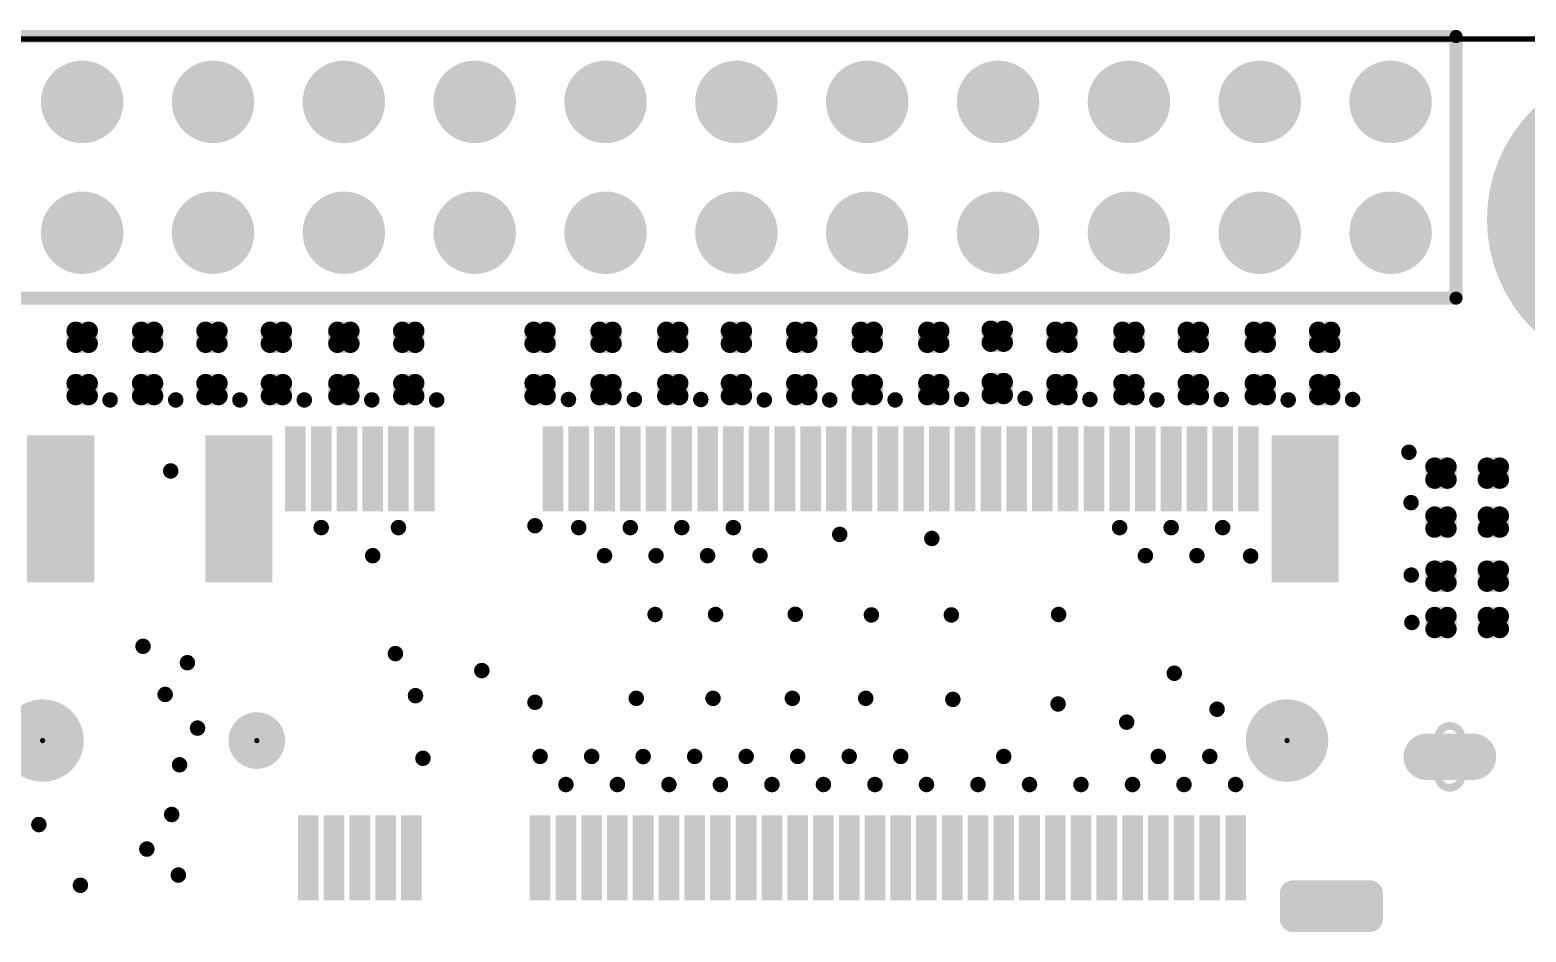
# Model space of a CAD drawing. Header units: millimetres. Extents: x 135.3 to 226.6, y 69.5 to 125.
# Drawn here: x 182.19 to 211.24, y 102.62 to 120.13 of the extents above; entities that cross this region are included whole.
import ezdxf

# ---------------------------------------------------------------- set-up
doc = ezdxf.new("R2010")
doc.units = ezdxf.units.MM
for name, color, linetype in [('Mechanical1', 6, 'Continuous'), ('Mechanical13', 56, 'Continuous'), ('PadHoleLayer', 156, 'Continuous'), ('TopSolder', 216, 'Continuous'), ('ViaHoleLayer', 16, 'Continuous')]:
    doc.layers.add(name, color=color, linetype=linetype)

# ---------------------------------------------------------------- blocks, each defined once
blk = doc.blocks.new('0402R_N_HIGHDENSITY_16')
at = {"layer": 'TopSolder', "const_width": 0.1778}
for points in [[(-0.7239, 0.127, 1), (-0.5461, 0.127, 1)], [(-0.4699, 0.127, 1), (-0.2921, 0.127, 1)], [(0.2921, 0.127, 1), (0.4699, 0.127, 1)], [(0.5461, 0.127, 1), (0.7239, 0.127, 1)], [(-0.7239, -0.127, 1), (-0.5461, -0.127, 1)], [(-0.4699, -0.127, 1), (-0.2921, -0.127, 1)], [(0.2921, -0.127, 1), (0.4699, -0.127, 1)], [(0.5461, -0.127, 1), (0.7239, -0.127, 1)]]:
    blk.add_lwpolyline(points, format="xyb", close=True, dxfattribs=at)
at = {"layer": 'TopSolder'}
for points in [[(-0.635, -0.3048), (-0.381, -0.3048), (-0.635, 0.3048), (-0.381, 0.3048)], [(0.381, -0.3048), (0.635, -0.3048), (0.381, 0.3048), (0.635, 0.3048)], [(-0.8128, -0.127), (-0.2032, -0.127), (-0.8128, 0.127), (-0.2032, 0.127)], [(0.2032, -0.127), (0.8128, -0.127), (0.2032, 0.127), (0.8128, 0.127)]]:
    blk.add_solid(points, dxfattribs=at)
blk = doc.blocks.new('0402R_N_HIGHDENSITY_19')
at = {"layer": 'TopSolder', "const_width": 0.1778}
for points in [[(-0.7239, 0.127, 1), (-0.5461, 0.127, 1)], [(-0.4699, 0.127, 1), (-0.2921, 0.127, 1)], [(0.2921, 0.127, 1), (0.4699, 0.127, 1)], [(0.5461, 0.127, 1), (0.7239, 0.127, 1)], [(-0.7239, -0.127, 1), (-0.5461, -0.127, 1)], [(-0.4699, -0.127, 1), (-0.2921, -0.127, 1)], [(0.2921, -0.127, 1), (0.4699, -0.127, 1)], [(0.5461, -0.127, 1), (0.7239, -0.127, 1)]]:
    blk.add_lwpolyline(points, format="xyb", close=True, dxfattribs=at)
at = {"layer": 'TopSolder'}
for points in [[(-0.635, -0.3048), (-0.381, -0.3048), (-0.635, 0.3048), (-0.381, 0.3048)], [(0.381, -0.3048), (0.635, -0.3048), (0.381, 0.3048), (0.635, 0.3048)], [(-0.8128, -0.127), (-0.2032, -0.127), (-0.8128, 0.127), (-0.2032, 0.127)], [(0.2032, -0.127), (0.8128, -0.127), (0.2032, 0.127), (0.8128, 0.127)]]:
    blk.add_solid(points, dxfattribs=at)
blk = doc.blocks.new('0402R_N_HIGHDENSITY_20')
at = {"layer": 'TopSolder', "const_width": 0.1778}
for points in [[(-0.7239, 0.127, 1), (-0.5461, 0.127, 1)], [(-0.4699, 0.127, 1), (-0.2921, 0.127, 1)], [(0.2921, 0.127, 1), (0.4699, 0.127, 1)], [(0.5461, 0.127, 1), (0.7239, 0.127, 1)], [(-0.7239, -0.127, 1), (-0.5461, -0.127, 1)], [(-0.4699, -0.127, 1), (-0.2921, -0.127, 1)], [(0.2921, -0.127, 1), (0.4699, -0.127, 1)], [(0.5461, -0.127, 1), (0.7239, -0.127, 1)]]:
    blk.add_lwpolyline(points, format="xyb", close=True, dxfattribs=at)
at = {"layer": 'TopSolder'}
for points in [[(-0.635, -0.3048), (-0.381, -0.3048), (-0.635, 0.3048), (-0.381, 0.3048)], [(0.381, -0.3048), (0.635, -0.3048), (0.381, 0.3048), (0.635, 0.3048)], [(-0.8128, -0.127), (-0.2032, -0.127), (-0.8128, 0.127), (-0.2032, 0.127)], [(0.2032, -0.127), (0.8128, -0.127), (0.2032, 0.127), (0.8128, 0.127)]]:
    blk.add_solid(points, dxfattribs=at)
blk = doc.blocks.new('0402R_N_HIGHDENSITY_22')
at = {"layer": 'TopSolder', "const_width": 0.1778}
for points in [[(-0.7239, 0.127, 1), (-0.5461, 0.127, 1)], [(-0.4699, 0.127, 1), (-0.2921, 0.127, 1)], [(0.2921, 0.127, 1), (0.4699, 0.127, 1)], [(0.5461, 0.127, 1), (0.7239, 0.127, 1)], [(-0.7239, -0.127, 1), (-0.5461, -0.127, 1)], [(-0.4699, -0.127, 1), (-0.2921, -0.127, 1)], [(0.2921, -0.127, 1), (0.4699, -0.127, 1)], [(0.5461, -0.127, 1), (0.7239, -0.127, 1)]]:
    blk.add_lwpolyline(points, format="xyb", close=True, dxfattribs=at)
at = {"layer": 'TopSolder'}
for points in [[(-0.635, -0.3048), (-0.381, -0.3048), (-0.635, 0.3048), (-0.381, 0.3048)], [(0.381, -0.3048), (0.635, -0.3048), (0.381, 0.3048), (0.635, 0.3048)], [(-0.8128, -0.127), (-0.2032, -0.127), (-0.8128, 0.127), (-0.2032, 0.127)], [(0.2032, -0.127), (0.8128, -0.127), (0.2032, 0.127), (0.8128, 0.127)]]:
    blk.add_solid(points, dxfattribs=at)
blk = doc.blocks.new('0402R_N_HIGHDENSITY_23')
at = {"layer": 'TopSolder', "const_width": 0.1778}
for points in [[(-0.7239, 0.127, 1), (-0.5461, 0.127, 1)], [(-0.4699, 0.127, 1), (-0.2921, 0.127, 1)], [(0.2921, 0.127, 1), (0.4699, 0.127, 1)], [(0.5461, 0.127, 1), (0.7239, 0.127, 1)], [(-0.7239, -0.127, 1), (-0.5461, -0.127, 1)], [(-0.4699, -0.127, 1), (-0.2921, -0.127, 1)], [(0.2921, -0.127, 1), (0.4699, -0.127, 1)], [(0.5461, -0.127, 1), (0.7239, -0.127, 1)]]:
    blk.add_lwpolyline(points, format="xyb", close=True, dxfattribs=at)
at = {"layer": 'TopSolder'}
for points in [[(-0.635, -0.3048), (-0.381, -0.3048), (-0.635, 0.3048), (-0.381, 0.3048)], [(0.381, -0.3048), (0.635, -0.3048), (0.381, 0.3048), (0.635, 0.3048)], [(-0.8128, -0.127), (-0.2032, -0.127), (-0.8128, 0.127), (-0.2032, 0.127)], [(0.2032, -0.127), (0.8128, -0.127), (0.2032, 0.127), (0.8128, 0.127)]]:
    blk.add_solid(points, dxfattribs=at)
blk = doc.blocks.new('0402R_N_HIGHDENSITY_24')
at = {"layer": 'TopSolder', "const_width": 0.1778}
for points in [[(-0.7239, 0.127, 1), (-0.5461, 0.127, 1)], [(-0.4699, 0.127, 1), (-0.2921, 0.127, 1)], [(0.2921, 0.127, 1), (0.4699, 0.127, 1)], [(0.5461, 0.127, 1), (0.7239, 0.127, 1)], [(-0.7239, -0.127, 1), (-0.5461, -0.127, 1)], [(-0.4699, -0.127, 1), (-0.2921, -0.127, 1)], [(0.2921, -0.127, 1), (0.4699, -0.127, 1)], [(0.5461, -0.127, 1), (0.7239, -0.127, 1)]]:
    blk.add_lwpolyline(points, format="xyb", close=True, dxfattribs=at)
at = {"layer": 'TopSolder'}
for points in [[(-0.635, -0.3048), (-0.381, -0.3048), (-0.635, 0.3048), (-0.381, 0.3048)], [(0.381, -0.3048), (0.635, -0.3048), (0.381, 0.3048), (0.635, 0.3048)], [(-0.8128, -0.127), (-0.2032, -0.127), (-0.8128, 0.127), (-0.2032, 0.127)], [(0.2032, -0.127), (0.8128, -0.127), (0.2032, 0.127), (0.8128, 0.127)]]:
    blk.add_solid(points, dxfattribs=at)
blk = doc.blocks.new('0402R_N_HIGHDENSITY_27')
at = {"layer": 'TopSolder', "const_width": 0.1778}
for points in [[(-0.7239, 0.127, 1), (-0.5461, 0.127, 1)], [(-0.4699, 0.127, 1), (-0.2921, 0.127, 1)], [(0.2921, 0.127, 1), (0.4699, 0.127, 1)], [(0.5461, 0.127, 1), (0.7239, 0.127, 1)], [(-0.7239, -0.127, 1), (-0.5461, -0.127, 1)], [(-0.4699, -0.127, 1), (-0.2921, -0.127, 1)], [(0.2921, -0.127, 1), (0.4699, -0.127, 1)], [(0.5461, -0.127, 1), (0.7239, -0.127, 1)]]:
    blk.add_lwpolyline(points, format="xyb", close=True, dxfattribs=at)
at = {"layer": 'TopSolder'}
for points in [[(-0.635, -0.3048), (-0.381, -0.3048), (-0.635, 0.3048), (-0.381, 0.3048)], [(0.381, -0.3048), (0.635, -0.3048), (0.381, 0.3048), (0.635, 0.3048)], [(-0.8128, -0.127), (-0.2032, -0.127), (-0.8128, 0.127), (-0.2032, 0.127)], [(0.2032, -0.127), (0.8128, -0.127), (0.2032, 0.127), (0.8128, 0.127)]]:
    blk.add_solid(points, dxfattribs=at)
blk = doc.blocks.new('0402R_N_HIGHDENSITY_47')
at = {"layer": 'TopSolder', "const_width": 0.1778}
for points in [[(-0.7239, 0.127, 1), (-0.5461, 0.127, 1)], [(-0.4699, 0.127, 1), (-0.2921, 0.127, 1)], [(0.2921, 0.127, 1), (0.4699, 0.127, 1)], [(0.5461, 0.127, 1), (0.7239, 0.127, 1)], [(-0.7239, -0.127, 1), (-0.5461, -0.127, 1)], [(-0.4699, -0.127, 1), (-0.2921, -0.127, 1)], [(0.2921, -0.127, 1), (0.4699, -0.127, 1)], [(0.5461, -0.127, 1), (0.7239, -0.127, 1)]]:
    blk.add_lwpolyline(points, format="xyb", close=True, dxfattribs=at)
at = {"layer": 'TopSolder'}
for points in [[(-0.635, -0.3048), (-0.381, -0.3048), (-0.635, 0.3048), (-0.381, 0.3048)], [(0.381, -0.3048), (0.635, -0.3048), (0.381, 0.3048), (0.635, 0.3048)], [(-0.8128, -0.127), (-0.2032, -0.127), (-0.8128, 0.127), (-0.2032, 0.127)], [(0.2032, -0.127), (0.8128, -0.127), (0.2032, 0.127), (0.8128, 0.127)]]:
    blk.add_solid(points, dxfattribs=at)
blk = doc.blocks.new('0402R_N_HIGHDENSITY_48')
at = {"layer": 'TopSolder', "const_width": 0.1778}
for points in [[(-0.7239, 0.127, 1), (-0.5461, 0.127, 1)], [(-0.4699, 0.127, 1), (-0.2921, 0.127, 1)], [(0.2921, 0.127, 1), (0.4699, 0.127, 1)], [(0.5461, 0.127, 1), (0.7239, 0.127, 1)], [(-0.7239, -0.127, 1), (-0.5461, -0.127, 1)], [(-0.4699, -0.127, 1), (-0.2921, -0.127, 1)], [(0.2921, -0.127, 1), (0.4699, -0.127, 1)], [(0.5461, -0.127, 1), (0.7239, -0.127, 1)]]:
    blk.add_lwpolyline(points, format="xyb", close=True, dxfattribs=at)
at = {"layer": 'TopSolder'}
for points in [[(-0.635, -0.3048), (-0.381, -0.3048), (-0.635, 0.3048), (-0.381, 0.3048)], [(0.381, -0.3048), (0.635, -0.3048), (0.381, 0.3048), (0.635, 0.3048)], [(-0.8128, -0.127), (-0.2032, -0.127), (-0.8128, 0.127), (-0.2032, 0.127)], [(0.2032, -0.127), (0.8128, -0.127), (0.2032, 0.127), (0.8128, 0.127)]]:
    blk.add_solid(points, dxfattribs=at)
blk = doc.blocks.new('0402R_N_HIGHDENSITY_54')
at = {"layer": 'TopSolder', "const_width": 0.1778}
for points in [[(-0.7239, 0.127, 1), (-0.5461, 0.127, 1)], [(-0.4699, 0.127, 1), (-0.2921, 0.127, 1)], [(0.2921, 0.127, 1), (0.4699, 0.127, 1)], [(0.5461, 0.127, 1), (0.7239, 0.127, 1)], [(-0.7239, -0.127, 1), (-0.5461, -0.127, 1)], [(-0.4699, -0.127, 1), (-0.2921, -0.127, 1)], [(0.2921, -0.127, 1), (0.4699, -0.127, 1)], [(0.5461, -0.127, 1), (0.7239, -0.127, 1)]]:
    blk.add_lwpolyline(points, format="xyb", close=True, dxfattribs=at)
at = {"layer": 'TopSolder'}
for points in [[(-0.635, -0.3048), (-0.381, -0.3048), (-0.635, 0.3048), (-0.381, 0.3048)], [(0.381, -0.3048), (0.635, -0.3048), (0.381, 0.3048), (0.635, 0.3048)], [(-0.8128, -0.127), (-0.2032, -0.127), (-0.8128, 0.127), (-0.2032, 0.127)], [(0.2032, -0.127), (0.8128, -0.127), (0.2032, 0.127), (0.8128, 0.127)]]:
    blk.add_solid(points, dxfattribs=at)
blk = doc.blocks.new('0402R_N_HIGHDENSITY_55')
at = {"layer": 'TopSolder', "const_width": 0.1778}
for points in [[(-0.7239, 0.127, 1), (-0.5461, 0.127, 1)], [(-0.4699, 0.127, 1), (-0.2921, 0.127, 1)], [(0.2921, 0.127, 1), (0.4699, 0.127, 1)], [(0.5461, 0.127, 1), (0.7239, 0.127, 1)], [(-0.7239, -0.127, 1), (-0.5461, -0.127, 1)], [(-0.4699, -0.127, 1), (-0.2921, -0.127, 1)], [(0.2921, -0.127, 1), (0.4699, -0.127, 1)], [(0.5461, -0.127, 1), (0.7239, -0.127, 1)]]:
    blk.add_lwpolyline(points, format="xyb", close=True, dxfattribs=at)
at = {"layer": 'TopSolder'}
for points in [[(-0.635, -0.3048), (-0.381, -0.3048), (-0.635, 0.3048), (-0.381, 0.3048)], [(0.381, -0.3048), (0.635, -0.3048), (0.381, 0.3048), (0.635, 0.3048)], [(-0.8128, -0.127), (-0.2032, -0.127), (-0.8128, 0.127), (-0.2032, 0.127)], [(0.2032, -0.127), (0.8128, -0.127), (0.2032, 0.127), (0.8128, 0.127)]]:
    blk.add_solid(points, dxfattribs=at)
blk = doc.blocks.new('0402R_N_HIGHDENSITY_56')
at = {"layer": 'TopSolder', "const_width": 0.1778}
for points in [[(-0.7239, 0.127, 1), (-0.5461, 0.127, 1)], [(-0.4699, 0.127, 1), (-0.2921, 0.127, 1)], [(0.2921, 0.127, 1), (0.4699, 0.127, 1)], [(0.5461, 0.127, 1), (0.7239, 0.127, 1)], [(-0.7239, -0.127, 1), (-0.5461, -0.127, 1)], [(-0.4699, -0.127, 1), (-0.2921, -0.127, 1)], [(0.2921, -0.127, 1), (0.4699, -0.127, 1)], [(0.5461, -0.127, 1), (0.7239, -0.127, 1)]]:
    blk.add_lwpolyline(points, format="xyb", close=True, dxfattribs=at)
at = {"layer": 'TopSolder'}
for points in [[(-0.635, -0.3048), (-0.381, -0.3048), (-0.635, 0.3048), (-0.381, 0.3048)], [(0.381, -0.3048), (0.635, -0.3048), (0.381, 0.3048), (0.635, 0.3048)], [(-0.8128, -0.127), (-0.2032, -0.127), (-0.8128, 0.127), (-0.2032, 0.127)], [(0.2032, -0.127), (0.8128, -0.127), (0.2032, 0.127), (0.8128, 0.127)]]:
    blk.add_solid(points, dxfattribs=at)
blk = doc.blocks.new('0402R_N_HIGHDENSITY_57')
at = {"layer": 'TopSolder', "const_width": 0.1778}
for points in [[(-0.7239, 0.127, 1), (-0.5461, 0.127, 1)], [(-0.4699, 0.127, 1), (-0.2921, 0.127, 1)], [(0.2921, 0.127, 1), (0.4699, 0.127, 1)], [(0.5461, 0.127, 1), (0.7239, 0.127, 1)], [(-0.7239, -0.127, 1), (-0.5461, -0.127, 1)], [(-0.4699, -0.127, 1), (-0.2921, -0.127, 1)], [(0.2921, -0.127, 1), (0.4699, -0.127, 1)], [(0.5461, -0.127, 1), (0.7239, -0.127, 1)]]:
    blk.add_lwpolyline(points, format="xyb", close=True, dxfattribs=at)
at = {"layer": 'TopSolder'}
for points in [[(-0.635, -0.3048), (-0.381, -0.3048), (-0.635, 0.3048), (-0.381, 0.3048)], [(0.381, -0.3048), (0.635, -0.3048), (0.381, 0.3048), (0.635, 0.3048)], [(-0.8128, -0.127), (-0.2032, -0.127), (-0.8128, 0.127), (-0.2032, 0.127)], [(0.2032, -0.127), (0.8128, -0.127), (0.2032, 0.127), (0.8128, 0.127)]]:
    blk.add_solid(points, dxfattribs=at)
blk = doc.blocks.new('0402R_N_HIGHDENSITY_58')
at = {"layer": 'TopSolder', "const_width": 0.1778}
for points in [[(-0.7239, 0.127, 1), (-0.5461, 0.127, 1)], [(-0.4699, 0.127, 1), (-0.2921, 0.127, 1)], [(0.2921, 0.127, 1), (0.4699, 0.127, 1)], [(0.5461, 0.127, 1), (0.7239, 0.127, 1)], [(-0.7239, -0.127, 1), (-0.5461, -0.127, 1)], [(-0.4699, -0.127, 1), (-0.2921, -0.127, 1)], [(0.2921, -0.127, 1), (0.4699, -0.127, 1)], [(0.5461, -0.127, 1), (0.7239, -0.127, 1)]]:
    blk.add_lwpolyline(points, format="xyb", close=True, dxfattribs=at)
at = {"layer": 'TopSolder'}
for points in [[(-0.635, -0.3048), (-0.381, -0.3048), (-0.635, 0.3048), (-0.381, 0.3048)], [(0.381, -0.3048), (0.635, -0.3048), (0.381, 0.3048), (0.635, 0.3048)], [(-0.8128, -0.127), (-0.2032, -0.127), (-0.8128, 0.127), (-0.2032, 0.127)], [(0.2032, -0.127), (0.8128, -0.127), (0.2032, 0.127), (0.8128, 0.127)]]:
    blk.add_solid(points, dxfattribs=at)
blk = doc.blocks.new('0402R_N_HIGHDENSITY_59')
at = {"layer": 'TopSolder', "const_width": 0.1778}
for points in [[(-0.7239, 0.127, 1), (-0.5461, 0.127, 1)], [(-0.4699, 0.127, 1), (-0.2921, 0.127, 1)], [(0.2921, 0.127, 1), (0.4699, 0.127, 1)], [(0.5461, 0.127, 1), (0.7239, 0.127, 1)], [(-0.7239, -0.127, 1), (-0.5461, -0.127, 1)], [(-0.4699, -0.127, 1), (-0.2921, -0.127, 1)], [(0.2921, -0.127, 1), (0.4699, -0.127, 1)], [(0.5461, -0.127, 1), (0.7239, -0.127, 1)]]:
    blk.add_lwpolyline(points, format="xyb", close=True, dxfattribs=at)
at = {"layer": 'TopSolder'}
for points in [[(-0.635, -0.3048), (-0.381, -0.3048), (-0.635, 0.3048), (-0.381, 0.3048)], [(0.381, -0.3048), (0.635, -0.3048), (0.381, 0.3048), (0.635, 0.3048)], [(-0.8128, -0.127), (-0.2032, -0.127), (-0.8128, 0.127), (-0.2032, 0.127)], [(0.2032, -0.127), (0.8128, -0.127), (0.2032, 0.127), (0.8128, 0.127)]]:
    blk.add_solid(points, dxfattribs=at)
blk = doc.blocks.new('0402R_N_HIGHDENSITY_71')
at = {"layer": 'TopSolder', "const_width": 0.1778}
for points in [[(-0.7239, 0.127, 1), (-0.5461, 0.127, 1)], [(-0.4699, 0.127, 1), (-0.2921, 0.127, 1)], [(0.2921, 0.127, 1), (0.4699, 0.127, 1)], [(0.5461, 0.127, 1), (0.7239, 0.127, 1)], [(-0.7239, -0.127, 1), (-0.5461, -0.127, 1)], [(-0.4699, -0.127, 1), (-0.2921, -0.127, 1)], [(0.2921, -0.127, 1), (0.4699, -0.127, 1)], [(0.5461, -0.127, 1), (0.7239, -0.127, 1)]]:
    blk.add_lwpolyline(points, format="xyb", close=True, dxfattribs=at)
at = {"layer": 'TopSolder'}
for points in [[(-0.635, -0.3048), (-0.381, -0.3048), (-0.635, 0.3048), (-0.381, 0.3048)], [(0.381, -0.3048), (0.635, -0.3048), (0.381, 0.3048), (0.635, 0.3048)], [(-0.8128, -0.127), (-0.2032, -0.127), (-0.8128, 0.127), (-0.2032, 0.127)], [(0.2032, -0.127), (0.8128, -0.127), (0.2032, 0.127), (0.8128, 0.127)]]:
    blk.add_solid(points, dxfattribs=at)
blk = doc.blocks.new('0402R_N_HIGHDENSITY_72')
at = {"layer": 'TopSolder', "const_width": 0.1778}
for points in [[(-0.7239, 0.127, 1), (-0.5461, 0.127, 1)], [(-0.4699, 0.127, 1), (-0.2921, 0.127, 1)], [(0.2921, 0.127, 1), (0.4699, 0.127, 1)], [(0.5461, 0.127, 1), (0.7239, 0.127, 1)], [(-0.7239, -0.127, 1), (-0.5461, -0.127, 1)], [(-0.4699, -0.127, 1), (-0.2921, -0.127, 1)], [(0.2921, -0.127, 1), (0.4699, -0.127, 1)], [(0.5461, -0.127, 1), (0.7239, -0.127, 1)]]:
    blk.add_lwpolyline(points, format="xyb", close=True, dxfattribs=at)
at = {"layer": 'TopSolder'}
for points in [[(-0.635, -0.3048), (-0.381, -0.3048), (-0.635, 0.3048), (-0.381, 0.3048)], [(0.381, -0.3048), (0.635, -0.3048), (0.381, 0.3048), (0.635, 0.3048)], [(-0.8128, -0.127), (-0.2032, -0.127), (-0.8128, 0.127), (-0.2032, 0.127)], [(0.2032, -0.127), (0.8128, -0.127), (0.2032, 0.127), (0.8128, 0.127)]]:
    blk.add_solid(points, dxfattribs=at)
blk = doc.blocks.new('0402R_N_HIGHDENSITY_73')
at = {"layer": 'TopSolder', "const_width": 0.1778}
for points in [[(-0.7239, 0.127, 1), (-0.5461, 0.127, 1)], [(-0.4699, 0.127, 1), (-0.2921, 0.127, 1)], [(0.2921, 0.127, 1), (0.4699, 0.127, 1)], [(0.5461, 0.127, 1), (0.7239, 0.127, 1)], [(-0.7239, -0.127, 1), (-0.5461, -0.127, 1)], [(-0.4699, -0.127, 1), (-0.2921, -0.127, 1)], [(0.2921, -0.127, 1), (0.4699, -0.127, 1)], [(0.5461, -0.127, 1), (0.7239, -0.127, 1)]]:
    blk.add_lwpolyline(points, format="xyb", close=True, dxfattribs=at)
at = {"layer": 'TopSolder'}
for points in [[(-0.635, -0.3048), (-0.381, -0.3048), (-0.635, 0.3048), (-0.381, 0.3048)], [(0.381, -0.3048), (0.635, -0.3048), (0.381, 0.3048), (0.635, 0.3048)], [(-0.8128, -0.127), (-0.2032, -0.127), (-0.8128, 0.127), (-0.2032, 0.127)], [(0.2032, -0.127), (0.8128, -0.127), (0.2032, 0.127), (0.8128, 0.127)]]:
    blk.add_solid(points, dxfattribs=at)
blk = doc.blocks.new('0402R_N_HIGHDENSITY_74')
at = {"layer": 'TopSolder', "const_width": 0.1778}
for points in [[(-0.7239, 0.127, 1), (-0.5461, 0.127, 1)], [(-0.4699, 0.127, 1), (-0.2921, 0.127, 1)], [(0.2921, 0.127, 1), (0.4699, 0.127, 1)], [(0.5461, 0.127, 1), (0.7239, 0.127, 1)], [(-0.7239, -0.127, 1), (-0.5461, -0.127, 1)], [(-0.4699, -0.127, 1), (-0.2921, -0.127, 1)], [(0.2921, -0.127, 1), (0.4699, -0.127, 1)], [(0.5461, -0.127, 1), (0.7239, -0.127, 1)]]:
    blk.add_lwpolyline(points, format="xyb", close=True, dxfattribs=at)
at = {"layer": 'TopSolder'}
for points in [[(-0.635, -0.3048), (-0.381, -0.3048), (-0.635, 0.3048), (-0.381, 0.3048)], [(0.381, -0.3048), (0.635, -0.3048), (0.381, 0.3048), (0.635, 0.3048)], [(-0.8128, -0.127), (-0.2032, -0.127), (-0.8128, 0.127), (-0.2032, 0.127)], [(0.2032, -0.127), (0.8128, -0.127), (0.2032, 0.127), (0.8128, 0.127)]]:
    blk.add_solid(points, dxfattribs=at)
blk = doc.blocks.new('0402R_N_HIGHDENSITY_75')
at = {"layer": 'TopSolder', "const_width": 0.1778}
for points in [[(-0.7239, 0.127, 1), (-0.5461, 0.127, 1)], [(-0.4699, 0.127, 1), (-0.2921, 0.127, 1)], [(0.2921, 0.127, 1), (0.4699, 0.127, 1)], [(0.5461, 0.127, 1), (0.7239, 0.127, 1)], [(-0.7239, -0.127, 1), (-0.5461, -0.127, 1)], [(-0.4699, -0.127, 1), (-0.2921, -0.127, 1)], [(0.2921, -0.127, 1), (0.4699, -0.127, 1)], [(0.5461, -0.127, 1), (0.7239, -0.127, 1)]]:
    blk.add_lwpolyline(points, format="xyb", close=True, dxfattribs=at)
at = {"layer": 'TopSolder'}
for points in [[(-0.635, -0.3048), (-0.381, -0.3048), (-0.635, 0.3048), (-0.381, 0.3048)], [(0.381, -0.3048), (0.635, -0.3048), (0.381, 0.3048), (0.635, 0.3048)], [(-0.8128, -0.127), (-0.2032, -0.127), (-0.8128, 0.127), (-0.2032, 0.127)], [(0.2032, -0.127), (0.8128, -0.127), (0.2032, 0.127), (0.8128, 0.127)]]:
    blk.add_solid(points, dxfattribs=at)
blk = doc.blocks.new('0402R_N_HIGHDENSITY_76')
at = {"layer": 'TopSolder', "const_width": 0.1778}
for points in [[(-0.7239, 0.127, 1), (-0.5461, 0.127, 1)], [(-0.4699, 0.127, 1), (-0.2921, 0.127, 1)], [(0.2921, 0.127, 1), (0.4699, 0.127, 1)], [(0.5461, 0.127, 1), (0.7239, 0.127, 1)], [(-0.7239, -0.127, 1), (-0.5461, -0.127, 1)], [(-0.4699, -0.127, 1), (-0.2921, -0.127, 1)], [(0.2921, -0.127, 1), (0.4699, -0.127, 1)], [(0.5461, -0.127, 1), (0.7239, -0.127, 1)]]:
    blk.add_lwpolyline(points, format="xyb", close=True, dxfattribs=at)
at = {"layer": 'TopSolder'}
for points in [[(-0.635, -0.3048), (-0.381, -0.3048), (-0.635, 0.3048), (-0.381, 0.3048)], [(0.381, -0.3048), (0.635, -0.3048), (0.381, 0.3048), (0.635, 0.3048)], [(-0.8128, -0.127), (-0.2032, -0.127), (-0.8128, 0.127), (-0.2032, 0.127)], [(0.2032, -0.127), (0.8128, -0.127), (0.2032, 0.127), (0.8128, 0.127)]]:
    blk.add_solid(points, dxfattribs=at)
blk = doc.blocks.new('USB_A_SMD_DIP_4PIN_L10_0_H6_3_N_111')
at = {"layer": 'PadHoleLayer', "const_width": 0.15}
for points in [[(-6.025, -1.905), (-6.775, -1.905, -1), (-6.775, -1.455), (-6.025, -1.455, -1)], [(6.775, -1.905), (6.025, -1.905, -1), (6.025, -1.455), (6.775, -1.455, -1)], [(-6.025, -7.905), (-6.775, -7.905, -1), (-6.775, -7.455), (-6.025, -7.455, -1)], [(6.775, -7.905), (6.025, -7.905, -1), (6.025, -7.455), (6.775, -7.455, -1)]]:
    blk.add_lwpolyline(points, format="xyb", close=True, dxfattribs=at)
at = {"layer": 'PadHoleLayer'}
for points in [[(-6.4, -1.68), (-6.4, -1.68, -1), (-6.4, -1.68), (-6.4, -1.68, -1)], [(6.4, -1.68), (6.4, -1.68, -1), (6.4, -1.68), (6.4, -1.68, -1)], [(-6.4, -7.68), (-6.4, -7.68, -1), (-6.4, -7.68), (-6.4, -7.68, -1)], [(6.4, -7.68), (6.4, -7.68, -1), (6.4, -7.68), (6.4, -7.68, -1)]]:
    blk.add_lwpolyline(points, format="xyb", close=True, dxfattribs=at)
at = {"layer": 'TopSolder'}
for points, const_width in [([(-3.875, 1.37, 1), (-3.625, 1.37, 1)], 0.25), ([(-3.375, 1.37, 1), (-3.125, 1.37, 1)], 0.25), ([(-1.375, 1.37, 1), (-1.125, 1.37, 1)], 0.25), ([(-0.875, 1.37, 1), (-0.625, 1.37, 1)], 0.25), ([(0.625, 1.37, 1), (0.875, 1.37, 1)], 0.25), ([(1.125, 1.37, 1), (1.375, 1.37, 1)], 0.25), ([(3.125, 1.37, 1), (3.375, 1.37, 1)], 0.25), ([(3.625, 1.37, 1), (3.875, 1.37, 1)], 0.25), ([(-3.875, -0.13, 1), (-3.625, -0.13, 1)], 0.25), ([(-3.375, -0.13, 1), (-3.125, -0.13, 1)], 0.25), ([(-1.375, -0.13, 1), (-1.125, -0.13, 1)], 0.25), ([(-0.875, -0.13, 1), (-0.625, -0.13, 1)], 0.25), ([(0.625, -0.13, 1), (0.875, -0.13, 1)], 0.25), ([(1.125, -0.13, 1), (1.375, -0.13, 1)], 0.25), ([(3.125, -0.13, 1), (3.375, -0.13, 1)], 0.25), ([(3.625, -0.13, 1), (3.875, -0.13, 1)], 0.25), ([(-6.625, -1.23, 1), (-6.175, -1.23, 1)], 0.45), ([(6.175, -1.23, 1), (6.625, -1.23, 1)], 0.45), ([(-6.625, -2.13, 1), (-6.175, -2.13, 1)], 0.45), ([(6.175, -2.13, 1), (6.625, -2.13, 1)], 0.45), ([(-6.625, -7.23, 1), (-6.175, -7.23, 1)], 0.45), ([(6.175, -7.23, 1), (6.625, -7.23, 1)], 0.45), ([(-6.625, -8.13, 1), (-6.175, -8.13, 1)], 0.45), ([(6.175, -8.13, 1), (6.625, -8.13, 1)], 0.45)]:
    blk.add_lwpolyline(points, format="xyb", close=True, dxfattribs=dict(at, const_width=const_width))
at = {"layer": 'TopSolder', "const_width": 0.9}
for points in [[(-6.4, -1.23), (-6.4, -2.13)], [(6.4, -1.23), (6.4, -2.13)], [(-6.4, -7.23), (-6.4, -8.13)], [(6.4, -7.23), (6.4, -8.13)]]:
    blk.add_lwpolyline(points, dxfattribs=at)
at = {"layer": 'TopSolder'}
for points in [[(-3.75, -0.38), (-3.25, -0.38), (-3.75, 1.62), (-3.25, 1.62)], [(-1.25, -0.38), (-0.75, -0.38), (-1.25, 1.62), (-0.75, 1.62)], [(0.75, -0.38), (1.25, -0.38), (0.75, 1.62), (1.25, 1.62)], [(3.25, -0.38), (3.75, -0.38), (3.25, 1.62), (3.75, 1.62)], [(-4, -0.13), (-3, -0.13), (-4, 1.37), (-3, 1.37)], [(-1.5, -0.13), (-0.5, -0.13), (-1.5, 1.37), (-0.5, 1.37)], [(0.5, -0.13), (1.5, -0.13), (0.5, 1.37), (1.5, 1.37)], [(3, -0.13), (4, -0.13), (3, 1.37), (4, 1.37)]]:
    blk.add_solid(points, dxfattribs=at)
blk = doc.blocks.new('0402C_N_HIGHDENSITY_175')
at = {"layer": 'TopSolder', "const_width": 0.1778}
for points in [[(-0.7239, 0.127, 1), (-0.5461, 0.127, 1)], [(-0.4699, 0.127, 1), (-0.2921, 0.127, 1)], [(0.2921, 0.127, 1), (0.4699, 0.127, 1)], [(0.5461, 0.127, 1), (0.7239, 0.127, 1)], [(-0.7239, -0.127, 1), (-0.5461, -0.127, 1)], [(-0.4699, -0.127, 1), (-0.2921, -0.127, 1)], [(0.2921, -0.127, 1), (0.4699, -0.127, 1)], [(0.5461, -0.127, 1), (0.7239, -0.127, 1)]]:
    blk.add_lwpolyline(points, format="xyb", close=True, dxfattribs=at)
at = {"layer": 'TopSolder'}
for points in [[(-0.635, -0.3048), (-0.381, -0.3048), (-0.635, 0.3048), (-0.381, 0.3048)], [(0.381, -0.3048), (0.635, -0.3048), (0.381, 0.3048), (0.635, 0.3048)], [(-0.8128, -0.127), (-0.2032, -0.127), (-0.8128, 0.127), (-0.2032, 0.127)], [(0.2032, -0.127), (0.8128, -0.127), (0.2032, 0.127), (0.8128, 0.127)]]:
    blk.add_solid(points, dxfattribs=at)
blk = doc.blocks.new('0402C_N_HIGHDENSITY_176')
at = {"layer": 'TopSolder', "const_width": 0.1778}
for points in [[(-0.7239, 0.127, 1), (-0.5461, 0.127, 1)], [(-0.4699, 0.127, 1), (-0.2921, 0.127, 1)], [(0.2921, 0.127, 1), (0.4699, 0.127, 1)], [(0.5461, 0.127, 1), (0.7239, 0.127, 1)], [(-0.7239, -0.127, 1), (-0.5461, -0.127, 1)], [(-0.4699, -0.127, 1), (-0.2921, -0.127, 1)], [(0.2921, -0.127, 1), (0.4699, -0.127, 1)], [(0.5461, -0.127, 1), (0.7239, -0.127, 1)]]:
    blk.add_lwpolyline(points, format="xyb", close=True, dxfattribs=at)
at = {"layer": 'TopSolder'}
for points in [[(-0.635, -0.3048), (-0.381, -0.3048), (-0.635, 0.3048), (-0.381, 0.3048)], [(0.381, -0.3048), (0.635, -0.3048), (0.381, 0.3048), (0.635, 0.3048)], [(-0.8128, -0.127), (-0.2032, -0.127), (-0.8128, 0.127), (-0.2032, 0.127)], [(0.2032, -0.127), (0.8128, -0.127), (0.2032, 0.127), (0.8128, 0.127)]]:
    blk.add_solid(points, dxfattribs=at)
blk = doc.blocks.new('HEADER_20X2_2_54_DIP_195')
at = {"layer": 'Mechanical13', "const_width": 0.254}
for points in [[(-2.54, 25.4), (-2.54, -25.4)], [(2.54, 25.4), (2.54, -25.4)], [(2.54, -25.4), (-2.54, -25.4)]]:
    blk.add_lwpolyline(points, dxfattribs=at)
at = {"layer": 'Mechanical13', "const_width": 0.127}
for points in [[(-2.604, -25.4, 1), (-2.477, -25.4, 1)], [(-2.604, -25.4, 1), (-2.477, -25.4, 1)], [(2.476, -25.4, 1), (2.603, -25.4, 1)], [(2.476, -25.4, 1), (2.603, -25.4, 1)]]:
    blk.add_lwpolyline(points, format="xyb", close=True, dxfattribs=at)
at = {"layer": 'PadHoleLayer', "const_width": 0.45}
for points in [[(-1.495, 1.27, 1), (-1.045, 1.27, 1)], [(1.045, 1.27, 1), (1.495, 1.27, 1)], [(-1.495, -1.27, 1), (-1.045, -1.27, 1)], [(1.045, -1.27, 1), (1.495, -1.27, 1)], [(-1.495, -3.81, 1), (-1.045, -3.81, 1)], [(1.045, -3.81, 1), (1.495, -3.81, 1)], [(-1.495, -6.35, 1), (-1.045, -6.35, 1)], [(1.045, -6.35, 1), (1.495, -6.35, 1)], [(-1.495, -8.89, 1), (-1.045, -8.89, 1)], [(1.045, -8.89, 1), (1.495, -8.89, 1)], [(-1.495, -11.43, 1), (-1.045, -11.43, 1)], [(1.045, -11.43, 1), (1.495, -11.43, 1)], [(-1.495, -13.97, 1), (-1.045, -13.97, 1)], [(1.045, -13.97, 1), (1.495, -13.97, 1)], [(-1.495, -16.51, 1), (-1.045, -16.51, 1)], [(1.045, -16.51, 1), (1.495, -16.51, 1)], [(-1.495, -19.05, 1), (-1.045, -19.05, 1)], [(1.045, -19.05, 1), (1.495, -19.05, 1)], [(-1.495, -21.59, 1), (-1.045, -21.59, 1)], [(1.045, -21.59, 1), (1.495, -21.59, 1)], [(-1.495, -24.13, 1), (-1.045, -24.13, 1)], [(1.045, -24.13, 1), (1.495, -24.13, 1)]]:
    blk.add_lwpolyline(points, format="xyb", close=True, dxfattribs=at)
at = {"layer": 'TopSolder', "const_width": 0.801}
for points in [[(-1.67, 1.27, 1), (-0.87, 1.27, 1)], [(0.87, 1.27, 1), (1.67, 1.27, 1)], [(-1.67, -1.27, 1), (-0.87, -1.27, 1)], [(0.87, -1.27, 1), (1.67, -1.27, 1)], [(-1.67, -3.81, 1), (-0.87, -3.81, 1)], [(0.87, -3.81, 1), (1.67, -3.81, 1)], [(-1.67, -6.35, 1), (-0.87, -6.35, 1)], [(0.87, -6.35, 1), (1.67, -6.35, 1)], [(-1.67, -8.89, 1), (-0.87, -8.89, 1)], [(0.87, -8.89, 1), (1.67, -8.89, 1)], [(-1.67, -11.43, 1), (-0.87, -11.43, 1)], [(0.87, -11.43, 1), (1.67, -11.43, 1)], [(-1.67, -13.97, 1), (-0.87, -13.97, 1)], [(0.87, -13.97, 1), (1.67, -13.97, 1)], [(-1.67, -16.51, 1), (-0.87, -16.51, 1)], [(0.87, -16.51, 1), (1.67, -16.51, 1)], [(-1.67, -19.05, 1), (-0.87, -19.05, 1)], [(0.87, -19.05, 1), (1.67, -19.05, 1)], [(-1.67, -21.59, 1), (-0.87, -21.59, 1)], [(0.87, -21.59, 1), (1.67, -21.59, 1)], [(-1.67, -24.13, 1), (-0.87, -24.13, 1)], [(0.87, -24.13, 1), (1.67, -24.13, 1)]]:
    blk.add_lwpolyline(points, format="xyb", close=True, dxfattribs=at)
blk = doc.blocks.new('CON_M2_67P_B_KEY_FEMALE_199')
at = {"layer": 'PadHoleLayer'}
for points, const_width in [([(-10.4, 1.5, 1), (-9.6, 1.5, 1)], 0.8), ([(9.725, 1.5, 1), (10.275, 1.5, 1)], 0.55)]:
    blk.add_lwpolyline(points, format="xyb", close=True, dxfattribs=dict(at, const_width=const_width))
at = {"layer": 'TopSolder', "const_width": 0.0508}
for points in [[(-10.025, 1.5, 1), (-9.975, 1.5, 1)], [(9.975, 1.5, 1), (10.025, 1.5, 1)]]:
    blk.add_lwpolyline(points, format="xyb", close=True, dxfattribs=at)
at = {"layer": 'TopSolder'}
for points in [[(-8.799, 2.949), (-8.799, 4.601), (-9.201, 2.949), (-9.201, 4.601)], [(-8.299, 2.949), (-8.299, 4.601), (-8.701, 2.949), (-8.701, 4.601)], [(-7.799, 2.949), (-7.799, 4.601), (-8.201, 2.949), (-8.201, 4.601)], [(-7.299, 2.949), (-7.299, 4.601), (-7.701, 2.949), (-7.701, 4.601)], [(-6.799, 2.949), (-6.799, 4.601), (-7.201, 2.949), (-7.201, 4.601)], [(-6.299, 2.949), (-6.299, 4.601), (-6.701, 2.949), (-6.701, 4.601)], [(-5.799, 2.949), (-5.799, 4.601), (-6.201, 2.949), (-6.201, 4.601)], [(-5.299, 2.949), (-5.299, 4.601), (-5.701, 2.949), (-5.701, 4.601)], [(-4.799, 2.949), (-4.799, 4.601), (-5.201, 2.949), (-5.201, 4.601)], [(-4.299, 2.949), (-4.299, 4.601), (-4.701, 2.949), (-4.701, 4.601)], [(-3.799, 2.949), (-3.799, 4.601), (-4.201, 2.949), (-4.201, 4.601)], [(-3.299, 2.949), (-3.299, 4.601), (-3.701, 2.949), (-3.701, 4.601)], [(-2.799, 2.949), (-2.799, 4.601), (-3.201, 2.949), (-3.201, 4.601)], [(-2.299, 2.949), (-2.299, 4.601), (-2.701, 2.949), (-2.701, 4.601)], [(-1.799, 2.949), (-1.799, 4.601), (-2.201, 2.949), (-2.201, 4.601)], [(-1.299, 2.949), (-1.299, 4.601), (-1.701, 2.949), (-1.701, 4.601)], [(-0.799, 2.949), (-0.799, 4.601), (-1.201, 2.949), (-1.201, 4.601)], [(-0.299, 2.949), (-0.299, 4.601), (-0.701, 2.949), (-0.701, 4.601)], [(0.201, 2.949), (0.201, 4.601), (-0.201, 2.949), (-0.201, 4.601)], [(0.701, 2.949), (0.701, 4.601), (0.299, 2.949), (0.299, 4.601)], [(1.201, 2.949), (1.201, 4.601), (0.799, 2.949), (0.799, 4.601)], [(1.701, 2.949), (1.701, 4.601), (1.299, 2.949), (1.299, 4.601)], [(2.201, 2.949), (2.201, 4.601), (1.799, 2.949), (1.799, 4.601)], [(2.701, 2.949), (2.701, 4.601), (2.299, 2.949), (2.299, 4.601)], [(3.201, 2.949), (3.201, 4.601), (2.799, 2.949), (2.799, 4.601)], [(3.701, 2.949), (3.701, 4.601), (3.299, 2.949), (3.299, 4.601)], [(4.201, 2.949), (4.201, 4.601), (3.799, 2.949), (3.799, 4.601)], [(4.701, 2.949), (4.701, 4.601), (4.299, 2.949), (4.299, 4.601)], [(7.201, 2.949), (7.201, 4.601), (6.799, 2.949), (6.799, 4.601)], [(7.701, 2.949), (7.701, 4.601), (7.299, 2.949), (7.299, 4.601)], [(8.201, 2.949), (8.201, 4.601), (7.799, 2.949), (7.799, 4.601)], [(8.701, 2.949), (8.701, 4.601), (8.299, 2.949), (8.299, 4.601)], [(9.201, 2.949), (9.201, 4.601), (8.799, 2.949), (8.799, 4.601)], [(-9.699, -4.426), (-9.699, -1.574), (-11.001, -4.426), (-11.001, -1.574)], [(11.001, -4.426), (11.001, -1.574), (9.699, -4.426), (9.699, -1.574)], [(-9.049, -4.601), (-9.049, -2.949), (-9.451, -4.601), (-9.451, -2.949)], [(-8.549, -4.601), (-8.549, -2.949), (-8.951, -4.601), (-8.951, -2.949)], [(-8.049, -4.601), (-8.049, -2.949), (-8.451, -4.601), (-8.451, -2.949)], [(-7.549, -4.601), (-7.549, -2.949), (-7.951, -4.601), (-7.951, -2.949)], [(-7.049, -4.601), (-7.049, -2.949), (-7.451, -4.601), (-7.451, -2.949)], [(-6.549, -4.601), (-6.549, -2.949), (-6.951, -4.601), (-6.951, -2.949)], [(-6.049, -4.601), (-6.049, -2.949), (-6.451, -4.601), (-6.451, -2.949)], [(-5.549, -4.601), (-5.549, -2.949), (-5.951, -4.601), (-5.951, -2.949)], [(-5.049, -4.601), (-5.049, -2.949), (-5.451, -4.601), (-5.451, -2.949)], [(-4.549, -4.601), (-4.549, -2.949), (-4.951, -4.601), (-4.951, -2.949)], [(-4.049, -4.601), (-4.049, -2.949), (-4.451, -4.601), (-4.451, -2.949)], [(-3.549, -4.601), (-3.549, -2.949), (-3.951, -4.601), (-3.951, -2.949)], [(-3.049, -4.601), (-3.049, -2.949), (-3.451, -4.601), (-3.451, -2.949)], [(-2.549, -4.601), (-2.549, -2.949), (-2.951, -4.601), (-2.951, -2.949)], [(-2.049, -4.601), (-2.049, -2.949), (-2.451, -4.601), (-2.451, -2.949)], [(-1.549, -4.601), (-1.549, -2.949), (-1.951, -4.601), (-1.951, -2.949)], [(-1.049, -4.601), (-1.049, -2.949), (-1.451, -4.601), (-1.451, -2.949)], [(-0.549, -4.601), (-0.549, -2.949), (-0.951, -4.601), (-0.951, -2.949)], [(-0.049, -4.601), (-0.049, -2.949), (-0.451, -4.601), (-0.451, -2.949)], [(0.451, -4.601), (0.451, -2.949), (0.049, -4.601), (0.049, -2.949)], [(0.951, -4.601), (0.951, -2.949), (0.549, -4.601), (0.549, -2.949)], [(1.451, -4.601), (1.451, -2.949), (1.049, -4.601), (1.049, -2.949)], [(1.951, -4.601), (1.951, -2.949), (1.549, -4.601), (1.549, -2.949)], [(2.451, -4.601), (2.451, -2.949), (2.049, -4.601), (2.049, -2.949)], [(2.951, -4.601), (2.951, -2.949), (2.549, -4.601), (2.549, -2.949)], [(3.451, -4.601), (3.451, -2.949), (3.049, -4.601), (3.049, -2.949)], [(3.951, -4.601), (3.951, -2.949), (3.549, -4.601), (3.549, -2.949)], [(4.451, -4.601), (4.451, -2.949), (4.049, -4.601), (4.049, -2.949)], [(6.951, -4.601), (6.951, -2.949), (6.549, -4.601), (6.549, -2.949)], [(7.451, -4.601), (7.451, -2.949), (7.049, -4.601), (7.049, -2.949)], [(7.951, -4.601), (7.951, -2.949), (7.549, -4.601), (7.549, -2.949)], [(8.451, -4.601), (8.451, -2.949), (8.049, -4.601), (8.049, -2.949)], [(8.951, -4.601), (8.951, -2.949), (8.549, -4.601), (8.549, -2.949)], [(9.451, -4.601), (9.451, -2.949), (9.049, -4.601), (9.049, -2.949)]]:
    blk.add_solid(points, dxfattribs=at)
blk = doc.blocks.new('CON_M2_67P_B_KEY_FEMALE_200')
at = {"layer": 'PadHoleLayer'}
for points, const_width in [([(-10.4, 1.5, 1), (-9.6, 1.5, 1)], 0.8), ([(9.725, 1.5, 1), (10.275, 1.5, 1)], 0.55)]:
    blk.add_lwpolyline(points, format="xyb", close=True, dxfattribs=dict(at, const_width=const_width))
at = {"layer": 'TopSolder', "const_width": 0.0508}
for points in [[(-10.025, 1.5, 1), (-9.975, 1.5, 1)], [(9.975, 1.5, 1), (10.025, 1.5, 1)]]:
    blk.add_lwpolyline(points, format="xyb", close=True, dxfattribs=at)
at = {"layer": 'TopSolder'}
for points in [[(-8.799, 2.949), (-8.799, 4.601), (-9.201, 2.949), (-9.201, 4.601)], [(-8.299, 2.949), (-8.299, 4.601), (-8.701, 2.949), (-8.701, 4.601)], [(-7.799, 2.949), (-7.799, 4.601), (-8.201, 2.949), (-8.201, 4.601)], [(-7.299, 2.949), (-7.299, 4.601), (-7.701, 2.949), (-7.701, 4.601)], [(-6.799, 2.949), (-6.799, 4.601), (-7.201, 2.949), (-7.201, 4.601)], [(-6.299, 2.949), (-6.299, 4.601), (-6.701, 2.949), (-6.701, 4.601)], [(-5.799, 2.949), (-5.799, 4.601), (-6.201, 2.949), (-6.201, 4.601)], [(-5.299, 2.949), (-5.299, 4.601), (-5.701, 2.949), (-5.701, 4.601)], [(-4.799, 2.949), (-4.799, 4.601), (-5.201, 2.949), (-5.201, 4.601)], [(-4.299, 2.949), (-4.299, 4.601), (-4.701, 2.949), (-4.701, 4.601)], [(-3.799, 2.949), (-3.799, 4.601), (-4.201, 2.949), (-4.201, 4.601)], [(-3.299, 2.949), (-3.299, 4.601), (-3.701, 2.949), (-3.701, 4.601)], [(-2.799, 2.949), (-2.799, 4.601), (-3.201, 2.949), (-3.201, 4.601)], [(-2.299, 2.949), (-2.299, 4.601), (-2.701, 2.949), (-2.701, 4.601)], [(-1.799, 2.949), (-1.799, 4.601), (-2.201, 2.949), (-2.201, 4.601)], [(-1.299, 2.949), (-1.299, 4.601), (-1.701, 2.949), (-1.701, 4.601)], [(-0.799, 2.949), (-0.799, 4.601), (-1.201, 2.949), (-1.201, 4.601)], [(-0.299, 2.949), (-0.299, 4.601), (-0.701, 2.949), (-0.701, 4.601)], [(0.201, 2.949), (0.201, 4.601), (-0.201, 2.949), (-0.201, 4.601)], [(0.701, 2.949), (0.701, 4.601), (0.299, 2.949), (0.299, 4.601)], [(1.201, 2.949), (1.201, 4.601), (0.799, 2.949), (0.799, 4.601)], [(1.701, 2.949), (1.701, 4.601), (1.299, 2.949), (1.299, 4.601)], [(2.201, 2.949), (2.201, 4.601), (1.799, 2.949), (1.799, 4.601)], [(2.701, 2.949), (2.701, 4.601), (2.299, 2.949), (2.299, 4.601)], [(3.201, 2.949), (3.201, 4.601), (2.799, 2.949), (2.799, 4.601)], [(3.701, 2.949), (3.701, 4.601), (3.299, 2.949), (3.299, 4.601)], [(4.201, 2.949), (4.201, 4.601), (3.799, 2.949), (3.799, 4.601)], [(4.701, 2.949), (4.701, 4.601), (4.299, 2.949), (4.299, 4.601)], [(7.201, 2.949), (7.201, 4.601), (6.799, 2.949), (6.799, 4.601)], [(7.701, 2.949), (7.701, 4.601), (7.299, 2.949), (7.299, 4.601)], [(8.201, 2.949), (8.201, 4.601), (7.799, 2.949), (7.799, 4.601)], [(8.701, 2.949), (8.701, 4.601), (8.299, 2.949), (8.299, 4.601)], [(9.201, 2.949), (9.201, 4.601), (8.799, 2.949), (8.799, 4.601)], [(-9.699, -4.426), (-9.699, -1.574), (-11.001, -4.426), (-11.001, -1.574)], [(11.001, -4.426), (11.001, -1.574), (9.699, -4.426), (9.699, -1.574)], [(-9.049, -4.601), (-9.049, -2.949), (-9.451, -4.601), (-9.451, -2.949)], [(-8.549, -4.601), (-8.549, -2.949), (-8.951, -4.601), (-8.951, -2.949)], [(-8.049, -4.601), (-8.049, -2.949), (-8.451, -4.601), (-8.451, -2.949)], [(-7.549, -4.601), (-7.549, -2.949), (-7.951, -4.601), (-7.951, -2.949)], [(-7.049, -4.601), (-7.049, -2.949), (-7.451, -4.601), (-7.451, -2.949)], [(-6.549, -4.601), (-6.549, -2.949), (-6.951, -4.601), (-6.951, -2.949)], [(-6.049, -4.601), (-6.049, -2.949), (-6.451, -4.601), (-6.451, -2.949)], [(-5.549, -4.601), (-5.549, -2.949), (-5.951, -4.601), (-5.951, -2.949)], [(-5.049, -4.601), (-5.049, -2.949), (-5.451, -4.601), (-5.451, -2.949)], [(-4.549, -4.601), (-4.549, -2.949), (-4.951, -4.601), (-4.951, -2.949)], [(-4.049, -4.601), (-4.049, -2.949), (-4.451, -4.601), (-4.451, -2.949)], [(-3.549, -4.601), (-3.549, -2.949), (-3.951, -4.601), (-3.951, -2.949)], [(-3.049, -4.601), (-3.049, -2.949), (-3.451, -4.601), (-3.451, -2.949)], [(-2.549, -4.601), (-2.549, -2.949), (-2.951, -4.601), (-2.951, -2.949)], [(-2.049, -4.601), (-2.049, -2.949), (-2.451, -4.601), (-2.451, -2.949)], [(-1.549, -4.601), (-1.549, -2.949), (-1.951, -4.601), (-1.951, -2.949)], [(-1.049, -4.601), (-1.049, -2.949), (-1.451, -4.601), (-1.451, -2.949)], [(-0.549, -4.601), (-0.549, -2.949), (-0.951, -4.601), (-0.951, -2.949)], [(-0.049, -4.601), (-0.049, -2.949), (-0.451, -4.601), (-0.451, -2.949)], [(0.451, -4.601), (0.451, -2.949), (0.049, -4.601), (0.049, -2.949)], [(0.951, -4.601), (0.951, -2.949), (0.549, -4.601), (0.549, -2.949)], [(1.451, -4.601), (1.451, -2.949), (1.049, -4.601), (1.049, -2.949)], [(1.951, -4.601), (1.951, -2.949), (1.549, -4.601), (1.549, -2.949)], [(2.451, -4.601), (2.451, -2.949), (2.049, -4.601), (2.049, -2.949)], [(2.951, -4.601), (2.951, -2.949), (2.549, -4.601), (2.549, -2.949)], [(3.451, -4.601), (3.451, -2.949), (3.049, -4.601), (3.049, -2.949)], [(3.951, -4.601), (3.951, -2.949), (3.549, -4.601), (3.549, -2.949)], [(4.451, -4.601), (4.451, -2.949), (4.049, -4.601), (4.049, -2.949)], [(6.951, -4.601), (6.951, -2.949), (6.549, -4.601), (6.549, -2.949)], [(7.451, -4.601), (7.451, -2.949), (7.049, -4.601), (7.049, -2.949)], [(7.951, -4.601), (7.951, -2.949), (7.549, -4.601), (7.549, -2.949)], [(8.451, -4.601), (8.451, -2.949), (8.049, -4.601), (8.049, -2.949)], [(8.951, -4.601), (8.951, -2.949), (8.549, -4.601), (8.549, -2.949)], [(9.451, -4.601), (9.451, -2.949), (9.049, -4.601), (9.049, -2.949)]]:
    blk.add_solid(points, dxfattribs=at)

msp = doc.modelspace()

# ---------------------------------------------------------------- linework, layer by layer
at = {"layer": 'Mechanical1', "const_width": 0.102}
msp.add_lwpolyline([(155.477, 119.956), (213.477, 119.956)], dxfattribs=at)
at = {"layer": 'TopSolder', "const_width": 3}
msp.add_lwpolyline([(211.977, 116.455, 1), (214.977, 116.455, 1)], format="xyb", close=True, dxfattribs=at)
at = {"layer": 'ViaHoleLayer', "const_width": 0.15}
for points in [[(183.674, 112.948, 1), (183.824, 112.948, 1)], [(184.948, 112.948, 1), (185.098, 112.948, 1)], [(186.194, 112.948, 1), (186.344, 112.948, 1)], [(187.444, 112.948, 1), (187.594, 112.948, 1)], [(188.754, 112.948, 1), (188.904, 112.948, 1)], [(190.014, 112.948, 1), (190.164, 112.948, 1)], [(192.572, 112.956, 1), (192.722, 112.956, 1)], [(193.852, 112.956, 1), (194.002, 112.956, 1)], [(195.141, 112.956, 1), (195.291, 112.956, 1)], [(196.374, 112.948, 1), (196.524, 112.948, 1)], [(197.644, 112.948, 1), (197.794, 112.948, 1)], [(198.914, 112.948, 1), (199.064, 112.948, 1)], [(200.203, 112.958, 1), (200.353, 112.958, 1)], [(201.437, 112.978, 1), (201.587, 112.978, 1)], [(202.694, 112.956, 1), (202.844, 112.956, 1)], [(203.994, 112.948, 1), (204.144, 112.948, 1)], [(205.244, 112.956, 1), (205.394, 112.956, 1)], [(206.544, 112.948, 1), (206.694, 112.948, 1)], [(207.794, 112.956, 1), (207.944, 112.956, 1)], [(208.887, 111.932, 1), (209.037, 111.932, 1)], [(184.851, 111.569, 1), (185.001, 111.569, 1)], [(208.93, 110.954, 1), (209.08, 110.954, 1)], [(187.772, 110.469, 1), (187.922, 110.469, 1)], [(189.272, 110.469, 1), (189.422, 110.469, 1)], [(191.922, 110.505, 1), (192.072, 110.505, 1)], [(192.772, 110.469, 1), (192.922, 110.469, 1)], [(193.772, 110.469, 1), (193.922, 110.469, 1)], [(194.772, 110.469, 1), (194.922, 110.469, 1)], [(195.772, 110.469, 1), (195.922, 110.469, 1)], [(197.838, 110.337, 1), (197.988, 110.337, 1)], [(199.626, 110.258, 1), (199.776, 110.258, 1)], [(203.272, 110.469, 1), (203.422, 110.469, 1)], [(204.272, 110.469, 1), (204.422, 110.469, 1)], [(205.272, 110.469, 1), (205.422, 110.469, 1)], [(188.772, 109.924, 1), (188.922, 109.924, 1)], [(193.272, 109.924, 1), (193.422, 109.924, 1)], [(194.272, 109.924, 1), (194.422, 109.924, 1)], [(195.272, 109.924, 1), (195.422, 109.924, 1)], [(196.29, 109.926, 1), (196.44, 109.926, 1)], [(203.772, 109.924, 1), (203.922, 109.924, 1)], [(204.772, 109.924, 1), (204.922, 109.924, 1)], [(205.815, 109.916, 1), (205.965, 109.916, 1)], [(208.933, 109.547, 1), (209.083, 109.547, 1)], [(194.254, 108.782, 1), (194.404, 108.782, 1)], [(195.428, 108.782, 1), (195.578, 108.782, 1)], [(196.976, 108.785, 1), (197.126, 108.785, 1)], [(198.453, 108.774, 1), (198.603, 108.774, 1)], [(200.005, 108.774, 1), (200.155, 108.774, 1)], [(202.087, 108.782, 1), (202.237, 108.782, 1)], [(208.945, 108.627, 1), (209.095, 108.627, 1)], [(184.313, 108.165, 1), (184.463, 108.165, 1)], [(189.213, 108.023, 1), (189.363, 108.023, 1)], [(185.175, 107.846, 1), (185.325, 107.846, 1)], [(190.89, 107.693, 1), (191.04, 107.693, 1)], [(204.333, 107.642, 1), (204.483, 107.642, 1)], [(184.743, 107.23, 1), (184.893, 107.23, 1)], [(189.603, 107.206, 1), (189.753, 107.206, 1)], [(191.922, 107.078, 1), (192.072, 107.078, 1)], [(193.888, 107.154, 1), (194.038, 107.154, 1)], [(195.379, 107.154, 1), (195.529, 107.154, 1)], [(196.919, 107.154, 1), (197.069, 107.154, 1)], [(198.343, 107.154, 1), (198.493, 107.154, 1)], [(200.034, 107.134, 1), (200.184, 107.134, 1)], [(202.077, 107.045, 1), (202.227, 107.045, 1)], [(205.163, 106.943, 1), (205.313, 106.943, 1)], [(185.371, 106.576, 1), (185.521, 106.576, 1)], [(203.408, 106.692, 1), (203.558, 106.692, 1)], [(185.022, 105.864, 1), (185.172, 105.864, 1)], [(189.747, 105.991, 1), (189.897, 105.991, 1)], [(192.022, 106.026, 1), (192.172, 106.026, 1)], [(193.022, 106.026, 1), (193.172, 106.026, 1)], [(194.022, 106.024, 1), (194.172, 106.024, 1)], [(195.022, 106.026, 1), (195.172, 106.026, 1)], [(196.022, 106.026, 1), (196.172, 106.026, 1)], [(197.022, 106.026, 1), (197.172, 106.026, 1)], [(198.022, 106.026, 1), (198.172, 106.026, 1)], [(199.022, 106.026, 1), (199.172, 106.026, 1)], [(201.022, 106.026, 1), (201.172, 106.026, 1)], [(204.022, 106.026, 1), (204.172, 106.026, 1)], [(205.022, 106.026, 1), (205.172, 106.026, 1)], [(192.522, 105.481, 1), (192.672, 105.481, 1)], [(193.522, 105.481, 1), (193.672, 105.481, 1)], [(194.522, 105.481, 1), (194.672, 105.481, 1)], [(195.522, 105.481, 1), (195.672, 105.481, 1)], [(196.522, 105.481, 1), (196.672, 105.481, 1)], [(197.522, 105.481, 1), (197.672, 105.481, 1)], [(198.522, 105.481, 1), (198.672, 105.481, 1)], [(199.522, 105.481, 1), (199.672, 105.481, 1)], [(200.522, 105.481, 1), (200.672, 105.481, 1)], [(201.522, 105.481, 1), (201.672, 105.481, 1)], [(202.522, 105.481, 1), (202.672, 105.481, 1)], [(203.522, 105.481, 1), (203.672, 105.481, 1)], [(204.522, 105.481, 1), (204.672, 105.481, 1)], [(205.522, 105.481, 1), (205.672, 105.481, 1)], [(182.291, 104.703, 1), (182.441, 104.703, 1)], [(184.87, 104.899, 1), (185.02, 104.899, 1)], [(184.387, 104.228, 1), (184.537, 104.228, 1)], [(184.998, 103.723, 1), (185.148, 103.723, 1)], [(183.098, 103.525, 1), (183.248, 103.525, 1)]]:
    msp.add_lwpolyline(points, format="xyb", close=True, dxfattribs=at)

# ---------------------------------------------------------------- block references
for name, p, rotation in [('HEADER_20X2_2_54_DIP_195', (184.477, 117.464), 90), ('0402R_N_HIGHDENSITY_76', (183.207, 113.656), 90), ('0402R_N_HIGHDENSITY_22', (184.477, 113.656), 270), ('0402R_N_HIGHDENSITY_24', (185.727, 113.656), 90), ('0402R_N_HIGHDENSITY_23', (186.977, 113.656), 270), ('0402R_N_HIGHDENSITY_75', (188.287, 113.656), 90), ('0402R_N_HIGHDENSITY_59', (189.547, 113.656), 270), ('0402R_N_HIGHDENSITY_58', (192.097, 113.656), 270), ('0402R_N_HIGHDENSITY_27', (193.377, 113.656), 90), ('0402R_N_HIGHDENSITY_16', (194.672, 113.656), 270), ('0402R_N_HIGHDENSITY_74', (195.907, 113.656), 90), ('0402R_N_HIGHDENSITY_57', (197.177, 113.656), 270), ('0402R_N_HIGHDENSITY_73', (198.447, 113.656), 90), ('0402R_N_HIGHDENSITY_19', (199.739, 113.656), 270), ('0402R_N_HIGHDENSITY_20', (200.971, 113.677), 90), ('0402R_N_HIGHDENSITY_56', (202.227, 113.656), 270), ('0402R_N_HIGHDENSITY_72', (203.527, 113.656), 90), ('0402R_N_HIGHDENSITY_55', (204.777, 113.656), 270), ('0402R_N_HIGHDENSITY_71', (206.077, 113.656), 90), ('0402R_N_HIGHDENSITY_54', (207.327, 113.656), 270), ('CON_M2_67P_B_KEY_FEMALE_200', (172.439, 107.834), 180), ('CON_M2_67P_B_KEY_FEMALE_199', (196.597, 107.834), 180), ('0402R_N_HIGHDENSITY_47', (210.093, 111.526), 360), ('0402R_N_HIGHDENSITY_48', (210.093, 110.576), 360), ('0402C_N_HIGHDENSITY_176', (210.093, 109.526), 180), ('0402C_N_HIGHDENSITY_175', (210.093, 108.626), 180), ('USB_A_SMD_DIP_4PIN_L10_0_H6_3_N_111', (208.077, 99.619), 90)]:
    msp.add_blockref(name, p, dxfattribs=dict(rotation=rotation))

doc.saveas('drawing.dxf')
